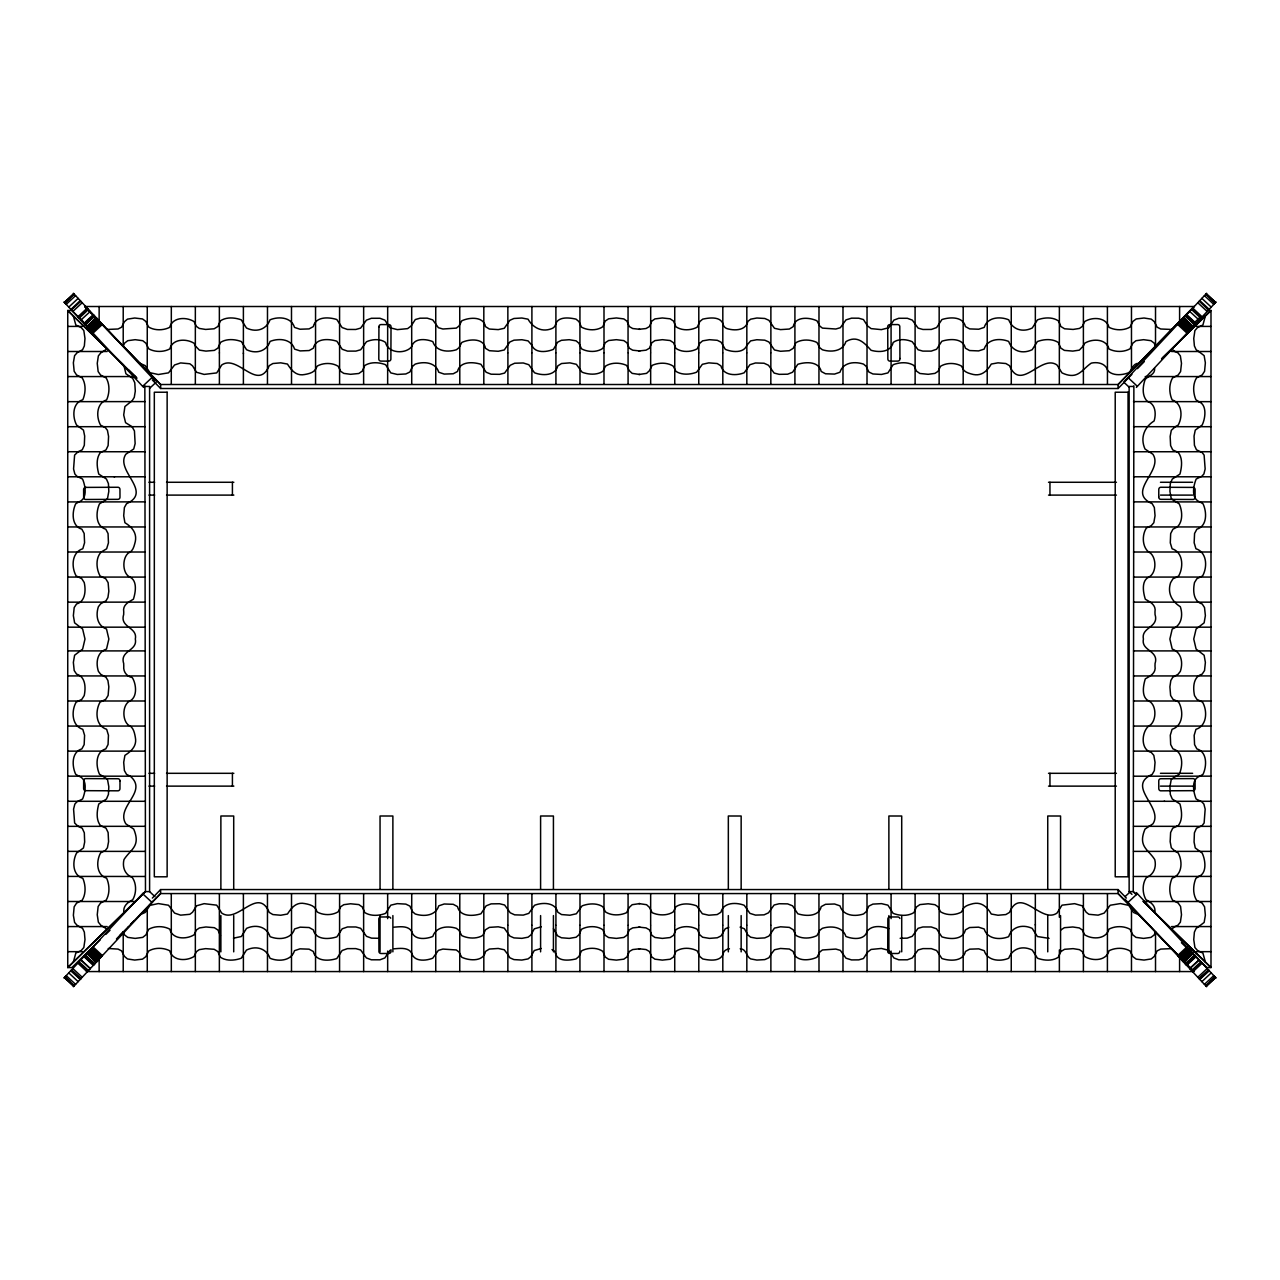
<?xml version="1.0" encoding="UTF-8"?>
<svg xmlns="http://www.w3.org/2000/svg" width="1280" height="1280" viewBox="0 0 1280 1280"><rect width="100%" height="100%" fill="white"/><g stroke="black" fill="none" stroke-linecap="round" stroke-linejoin="round"><path stroke-width="1.5" d="M899.808 951.104L899.792 951.664A2.176 2.064 0 0 1 897.568 953.504L889.776 953.472A2.176 2.064 0 0 1 887.712 951.376L887.856 919.008A2.176 2.064 0 0 1 889.984 916.944L897.76 916.976A2.176 2.064 0 0 1 899.872 918.496M243.392 353.568L243.392 306.512M243.392 893.84L243.392 971.568M1035.344 384.24L1035.344 306.512M1035.344 971.568L1035.344 924.512M219.392 893.84L219.36 971.568M1059.344 384.24L1059.376 306.512M83.168 321.552L71.856 310.496L67.744 310.496L67.744 967.568L123.92 912.688C122.752 906.032 127.728 902.352 132.72 899.728C136.528 893.312 136.688 883.552 132.208 877.408C124.96 874.64 122.096 867.12 123.984 859.6C130.576 849.2 141.04 846.576 133.728 829.104L125.856 823.856C115.28 806.816 148.624 791.824 130.304 776.24M73.36 962.096L75.808 953.104L81.184 950.528L83.824 947.536L84.992 939.616L84.352 932.16L82.592 928.368L77.184 925.392L74.592 922.432L73.376 915.28L74.16 906.816L76.528 903.168L82.192 900.208C86.128 893.856 85.696 885.072 82.848 878.352C72.288 875.072 72.24 861.328 76.592 853.024L83.472 847.952L84.672 842.016L84.32 832.816L82.256 828.272L78.112 826.352M1195.568 956.528L1206.88 967.568L1210.992 967.568L1210.992 310.496L1205.376 315.984L1202.928 324.976L1197.552 327.552L1194.912 330.544L1193.744 338.464L1194.384 345.92L1196.128 349.712L1198.704 351.504M1154.624 368.352C1155.184 374.8 1148.384 375.632 1145.2 379.424C1142.704 386.16 1141.712 395.936 1147.36 401.36C1155.632 403.856 1156.272 413.904 1154.096 420.976C1144.8 426.784 1139.824 437.408 1144.992 448.976L1149.04 451.744M746.816 345.392C743.84 353.36 731.872 352.24 725.296 349.344L721.104 342.208L717.296 340.304L709.488 339.696L702.608 340.848L699.792 343.28L697.216 348.816C690.928 352.224 681.904 352.528 675.92 348.384L673.504 342.736L670.144 340.528L662.368 339.68L654.928 340.608L651.792 342.832L649.36 348.272L646.016 350.192L638.848 350.976M639.888 329.328L632.704 328.528L629.376 326.608L626.944 321.152L623.824 318.912L616.4 317.968L608.608 318.816L605.248 321.04L602.8 326.736C596.816 330.88 587.776 330.576 581.488 327.152L578.912 321.568L576.032 319.152C569.328 317.616 557.44 316.08 555.392 325.04A6.16 5.856 0 0 1 552 328.512C541.92 332.704 532.832 327.616 528.032 319.168L521.84 318.016L513.936 318.48L509.84 320.304L504.272 328.304L498.224 329.616L489.376 329.04L485.504 326.624C483.568 316.064 469.12 317.296 461.76 320.832L458.912 326.112L456.304 328.112L442.912 329.008L438.4 327.712L432.752 319.888L427.2 318.16L420 318.208L415.296 319.552L411.136 325.968L407.632 328.624L397.376 329.632L389.968 327.744L384.832 320.112L379.952 318.272L371.36 318.288L366.4 320.144L360.624 328.112L355.792 329.472L347.392 329.44L342.128 327.568L336.8 319.536C328.832 316.976 315.712 316.272 313.312 326.592L309.056 328.912L299.984 329.232L294.496 327.392C291.408 317.088 278.576 316.24 270 319.824C266.512 329.456 256.352 332.88 246.464 328L241.248 319.84C234.736 317.488 226.32 316.784 220.4 320.88L217.872 326.512L214.16 328.784L205.632 329.44L199.248 328.432L196.4 326.384L194.016 321.552C186.272 316.72 172.576 317.024 169.696 327.344C163.376 330.528 154.816 330.704 148.656 327.056L145.808 321.408L142.528 318.944L134.704 318.016L127.472 319.136L124.464 321.664L121.584 327.2L118.032 328.992L107.008 329.472L84.688 306.512L1194.08 306.512L1118.096 384.512L160.624 384.512L107.04 329.472M411.664 346.672C405.712 354.24 388.096 353.68 385.552 342.448C380.08 338.48 372.368 339.152 366.48 341.744L360.672 349.76L355.904 351.104L347.536 351.12L342.176 349.264L336.88 341.232C328.944 338.688 315.728 337.872 313.344 348.192L309.168 350.544L300.144 350.912L294.576 349.12C291.44 338.832 278.736 337.904 270.08 341.424C266.64 351.168 256.432 354.384 246.56 349.712L241.344 341.552C234.832 339.12 226.464 338.512 220.464 342.464L217.952 348.064L214.368 350.384L205.952 351.104L199.424 350.144L195.392 345.968M1083.392 345.856L1084.64 343.296C1092.16 338.512 1106.288 338.448 1108.96 348.944C1115.232 352.24 1123.744 352.288 1129.968 348.832L1132.848 343.2L1135.984 340.704L1143.568 339.68L1150.976 340.688L1154.144 343.104L1155.472 346.16M78.048 451.76L74.608 455.104L73.568 468.976L74.832 473.952L76.88 476.256L82.56 479.056C85.248 485.488 87.872 498.144 79.44 501.696A9.488 8.992 90 0 0 78.832 501.888L75.68 503.824C71.856 511.952 71.36 526.112 81.856 529.184L84.16 533.456L84.576 542.736L82.8 548.736C71.632 552.256 71.184 567.184 76.144 575.904L81.824 578.736L84.224 582.528C85.968 590.336 85.472 601.536 76.576 603.952L74.192 607.552L73.36 615.648L74.608 622.848L82.64 629.024L84.992 639.04L82.64 649.056L74.608 655.232L73.36 662.432L74.192 670.528L76.576 674.128C85.648 676.64 85.872 687.792 84.224 695.552L81.84 699.344L76.144 702.176C71.184 710.896 71.632 725.808 82.8 729.344L84.592 735.344L84.16 744.624L81.856 748.896C71.36 751.984 71.856 766.112 75.68 774.256L78.768 776.144A9.488 8.992 -90 0 0 79.44 776.384C87.92 779.92 85.232 792.592 82.56 799.024L76.88 801.824L74.832 804.128L73.584 809.104L74.624 822.976L78.064 826.352M770.88 954.512L768.896 957.776L764.8 959.6L756.88 960.064L750.704 958.912C746.064 956.56 746.528 948.944 740.224 948.8M411.712 346.56C414.208 337.632 426.192 338.88 432.832 341.632C435.984 351.488 447.568 352.48 456.368 349.76L458.928 347.776L461.792 342.464C469.2 338.992 483.584 337.744 485.52 348.336L489.392 350.704L498.24 351.28L504.272 349.968L509.872 341.984L513.984 340.176L521.92 339.728L528.064 340.88L531.904 345.264M123.264 346.16L124.592 343.104L127.76 340.688L135.168 339.68L142.752 340.704L145.888 343.2L148.768 348.832C154.992 352.288 163.504 352.24 169.776 348.944C172.576 338.56 186.48 338.432 194.096 343.296L195.344 345.856M770.88 954.464L774.464 949.776L780.512 948.464L789.36 949.04L793.232 951.456C795.168 962.016 809.616 960.768 816.976 957.248L819.824 951.968L822.432 949.968L835.824 949.072L840.336 950.368L845.984 958.192L851.536 959.92L858.736 959.872L863.44 958.528L867.6 952.112L871.104 949.44L881.36 948.448L888.768 950.336L893.904 957.968L898.784 959.808L907.376 959.792L912.336 957.936L918.112 949.968L922.928 948.608L931.344 948.64L936.608 950.512L941.936 958.544C949.856 961.12 963.088 961.776 965.424 951.488L969.68 949.168L978.736 948.848L984.24 950.688C987.328 960.992 1000.144 961.84 1008.736 958.256C1012.224 948.624 1022.384 945.2 1032.272 950.08L1037.488 958.24C1044 960.592 1052.416 961.296 1058.336 957.2L1060.864 951.568L1064.576 949.296L1073.104 948.64L1079.488 949.648L1082.336 951.696L1084.72 956.528C1092.368 961.264 1106.304 961.184 1109.04 950.736C1115.36 947.552 1123.92 947.376 1130.064 951.024L1132.928 956.672L1136.208 959.136L1144.032 960.064L1151.264 958.944L1154.272 956.416L1157.152 950.88L1160.704 949.088L1171.712 948.608L1180.048 957.168M148.384 906.128L160.64 893.568L1118.096 893.568L1155.456 931.92L1154.144 934.976L1150.976 937.392L1143.568 938.4L1135.984 937.376L1132.848 934.88L1129.968 929.248C1123.744 925.792 1115.232 925.84 1108.96 929.136C1106.144 939.52 1092.256 939.648 1084.64 934.784L1082.256 929.936L1079.312 927.936L1072.784 926.976L1064.368 927.696L1060.784 930.016M1176.768 826.352L1178.336 825.52C1182.928 819.568 1181.792 810.848 1179.968 804L1172.272 799.008L1170.304 794.432L1169.92 786.72L1171.152 779.968A11.088 10.512 -90 0 1 1171.664 779.008L1179.264 774.176C1182.992 765.984 1183.456 751.856 1172.928 748.848L1170.672 744.512L1170.288 735.216L1172.096 729.296C1183.28 725.776 1183.648 710.8 1178.672 702.128L1176.912 701.024M746.832 345.264L750.656 340.88L756.816 339.728L764.752 340.176L768.864 341.984L774.464 349.968L780.496 351.28L789.344 350.704L793.216 348.336L795.936 342.672C802.096 338.976 810.576 339.44 816.944 342.464L819.808 347.776L822.368 349.76C831.168 352.48 842.752 351.488 845.904 341.632C857.376 334.8 864.592 343.12 871.088 350.288C879.104 352.592 890.896 352.32 893.184 342.448C898.656 338.48 906.368 339.152 912.256 341.744L918.064 349.76L922.832 351.104L931.2 351.12L936.56 349.264L941.856 341.232C949.792 338.688 963.008 337.872 965.392 348.192L969.568 350.544L978.592 350.912L984.16 349.12C987.296 338.832 1000 337.904 1008.656 341.424C1012.096 351.168 1022.304 354.384 1032.176 349.712L1037.392 341.552C1043.904 339.12 1052.272 338.512 1058.272 342.464L1060.784 348.064L1064.368 350.384L1072.784 351.104L1079.312 350.144L1083.392 345.92M219.392 353.008L219.36 306.512M315.984 368.688C313.904 372.64 308.848 373.76 304.8 374.496C296.128 376.352 291.344 370.16 287.456 364.048L280.736 362.832L272.88 363.52L269.248 365.664C257.728 392.48 237.744 353.936 221.744 364.992L216.72 372.912L204.128 374.416L196.496 372.256L192.576 365.872L189.856 363.776L180.624 362.928L174.576 364.976L168.512 372.848L158.288 374.512L150 372.704L145.168 365.6L139.968 363.312M962.752 909.392C964.64 905.584 969.424 904.64 973.184 903.616C981.952 901.776 987.408 907.44 991.28 914.032L998 915.248L1005.856 914.56L1009.488 912.416C1020.864 885.664 1041.088 924.112 1056.992 913.088L1062.016 905.168L1074.608 903.664L1082.24 905.824L1086.16 912.208L1088.88 914.304L1098.112 915.152L1104.16 913.104L1110.224 905.232L1120.448 903.568L1128.736 905.376L1133.568 912.48L1138.768 914.768M315.984 368.304L317.36 366C323.504 362.64 332.192 362.56 338.176 366.272L340.752 371.376L343.808 373.392L350.528 374.304L358.848 373.488L362.288 371.072L364.784 365.504C370.832 361.696 379.152 362.208 385.632 364.736L390.8 372.912L397.264 374.448L405.824 373.968L409.872 372L412.56 366.384L415.168 364.128C423.952 361.232 435.68 362.208 438.752 372.24L444.192 374.08L453.216 373.776L457.52 371.472C459.824 361.168 472.976 361.744 480.944 364.304L486.144 372.24L491.088 374.208L499.568 374.336L504.608 373.072L510.256 365.264L514.672 363.232L523.264 362.976L528.8 364.704L534.496 372.752C542.416 375.904 555.344 375.92 557.792 365.888L561.536 363.52L569.92 362.864L576.368 364.304L582.096 372.208C588.544 374.64 596.864 375.248 602.816 371.344L605.504 366.144C611.536 362.224 620.128 362.48 626.56 365.376L629.312 370.688L632.176 373.376L639.888 374.512M962.752 909.776L961.376 912.08C955.232 915.44 946.544 915.52 940.56 911.792L937.984 906.704L934.928 904.688L928.208 903.776L919.888 904.592L916.448 907.008L913.952 912.576C907.904 916.384 899.584 915.872 893.104 913.344L887.936 905.168L881.472 903.632L872.912 904.112L868.864 906.08L866.176 911.696L863.568 913.952C854.784 916.848 843.04 915.872 839.968 905.84L834.544 904L825.52 904.304L821.216 906.608C818.912 916.912 805.76 916.336 797.792 913.776L792.592 905.84L787.648 903.872L779.168 903.744L774.128 905.008L768.48 912.816L764.064 914.848L755.472 915.104L749.936 913.376L744.24 905.312C736.32 902.176 723.392 902.16 720.944 912.192L717.2 914.56L708.816 915.216L702.368 913.776L696.64 905.872C690.192 903.44 681.872 902.832 675.92 906.736L673.232 911.936C667.2 915.856 658.608 915.6 652.176 912.688L649.424 907.392L646.56 904.704L638.848 903.568M122.864 364.368L67.744 310.496L107.056 348.928L100.896 352.784L98.368 355.888L97.248 363.344L98.144 371.552L100.56 375.024L106.192 377.968C109.92 384.416 109.632 393.168 106.64 399.856C96.448 403.296 95.904 416.736 100.576 425.152L105.312 427.616L107.424 430.304L108.576 436.416L108.128 445.536L106.016 449.904L100.4 452.56C95.808 458.512 96.944 467.232 98.768 474.08L106.464 479.072L108.432 483.648L108.816 491.36L107.584 498.112A11.088 10.512 90 0 1 107.072 499.072L102.704 501.888M1143.152 901.28L1210.992 967.568L1171.68 929.152L1174.832 926.608M1175.264 426.736L1171.312 430.304L1170.16 436.416L1170.608 445.536L1172.72 449.904L1176.688 451.712M64 978L143.632 892.592M73.376 986.736L153.024 901.344M1206.624 293.264L1123.744 382.128L1129.104 387.136M1136.368 387.408L1216 302M1136.32 894.656L1133.264 891.616L1133.872 385.808M1162.4 358L1205.376 315.984M128.24 926.848L129.2 925.84M134.048 920.864L130.192 924.832L160.624 893.568L160.624 889.568L1118.096 889.568L1126.384 898.08M152.352 898.08L160.624 889.568M116.448 938.944L123.344 931.856M1194.048 306.512L1118.096 384.512L1118.096 388.512L160.64 388.512L152.352 380M1118.096 388.512L1131.92 374.32M1137.44 368.656L1144.336 361.552M119.632 935.68L127.968 927.12M123.92 912.688L145.472 891.616L144.848 385.808M100.128 939.952L71.856 967.568L67.744 967.568L145.472 891.616L149.6 891.616L154.928 896.608M105.776 934.432L110.016 930.288M1195.568 321.552L1199.808 317.408M1161.52 358.832L1210.992 310.496L1206.88 310.496M1198.752 876.464C1207.344 873.2 1205.376 859.68 1202.144 853.024L1195.264 847.952L1194.064 842.016L1194.416 832.816L1196.48 828.272L1202.128 825.568L1204.128 822.976L1205.168 809.104L1203.904 804.128L1201.856 801.824L1196.176 799.024C1193.52 792.592 1190.832 779.92 1199.296 776.384A9.488 8.992 90 0 0 1199.904 776.192L1203.056 774.256C1206.88 766.128 1207.376 751.968 1196.88 748.896L1194.576 744.624L1194.16 735.344L1195.936 729.344C1207.104 725.824 1207.552 710.896 1202.592 702.176L1196.912 699.344L1194.512 695.552C1192.864 687.792 1193.088 676.624 1202.16 674.128L1204.544 670.528L1205.376 662.432L1204.128 655.232L1196.096 649.056L1193.744 639.04L1196.096 629.024L1204.128 622.848L1205.376 615.648L1204.528 607.552L1202.16 603.952C1193.184 601.472 1192.816 590.4 1194.512 582.528L1196.896 578.736L1202.592 575.904C1207.552 567.152 1207.104 552.32 1195.936 548.736L1194.144 542.736L1194.576 533.456L1196.88 529.184C1207.376 526.096 1206.88 511.968 1203.056 503.824L1199.904 501.888A9.488 8.992 -90 0 0 1199.296 501.696C1190.864 498.144 1193.488 485.488 1196.176 479.056L1201.856 476.256L1203.904 473.952L1205.152 468.976L1204.112 455.104L1202.112 452.512L1196.48 449.808L1194.416 445.264L1194.048 436.064L1195.264 430.128L1202.144 425.056C1205.408 418.448 1207.296 404.848 1198.8 401.664M64.336 302.368L73.712 293.616M64.496 302.544L73.92 293.824M64.88 302.944L74.256 294.192M65.072 303.152L70.432 298.144M66.208 304.368L75.584 295.632M68.768 307.12L78.144 298.368M70.944 309.456L80.208 300.576M71.376 309.92L80.864 301.28M72.832 311.472L82.208 302.72M77.84 316.848L87.216 308.096M78.432 317.488L87.808 308.736M79.12 318.208L88.496 309.472M80.848 320.08L90.32 311.424M83.92 323.376L93.312 314.624M84.352 323.84L93.744 315.088M84.752 324.256L94.064 315.44M84.944 324.48L94.336 315.728L85.168 324.704M85.312 324.848L94.56 315.968M93.296 320L95.984 317.504M86.816 326.464L96.192 317.728L86.96 326.624M87.072 326.752L96.448 318M87.216 326.912L96.608 318.16M87.472 327.184L96.752 318.32M87.568 327.28L97.056 318.64M87.776 327.504L97.136 318.736M87.984 327.728L97.424 319.04M88.32 328.08L97.712 319.344M88.672 328.464L98.064 319.712M89.152 328.976L98.544 320.24M89.28 329.104L98.688 320.384M89.552 329.392L99.024 320.752M89.792 329.664L99.152 320.896M90.384 330.288L99.76 321.552M90.512 330.432L99.952 321.744M90.832 330.784L100.208 322.032M91.072 331.024L100.448 322.288M91.36 331.344L100.656 322.496M92.288 332.352L101.664 323.6M93.024 333.136L102.4 324.384M142.624 386.32L152 377.568M149.552 388.384L156.256 382.128M1125.072 896.608L1130.448 891.616M1128 902.432L1137.376 893.68M1177.6 955.616L1186.976 946.864M1178.336 956.4L1187.712 947.648M1179.344 957.504L1188.64 948.656M1179.552 957.712L1188.928 948.976M1179.792 957.968L1189.168 949.216M1180.048 958.256L1189.488 949.568M1180.24 958.448L1189.616 949.712M1180.832 959.088L1190.208 950.336L1180.976 959.248M1181.072 959.344L1190.448 950.608M1190.704 950.864L1181.344 959.648L1190.848 951.024M1181.936 960.288L1191.328 951.536M1182.288 960.656L1191.664 951.904L1182.304 960.672M1182.64 961.024L1191.968 952.224M1182.864 961.264L1192.32 952.608M1183.072 961.488L1192.528 952.816M1183.248 961.68L1192.624 952.928M1183.552 962L1192.784 953.088M1183.664 962.128L1193.04 953.376M1183.808 962.272L1193.152 953.488M1184.016 962.496L1186.704 960M1185.312 963.888L1194.688 955.152M1185.456 964.048L1194.816 955.28M1185.6 964.192L1194.976 955.456M1185.872 964.496L1195.248 955.744M1185.936 964.56L1195.328 955.824M1186.256 964.912L1195.648 956.16M1186.688 965.376L1196.08 956.624M1189.68 968.576L1199.056 959.824M1189.76 968.672L1199.152 959.92M1191.504 970.528L1200.88 961.792M1192.192 971.264L1201.568 962.512M1192.784 971.904L1202.16 963.152M1197.792 977.28L1207.168 968.528M1199.68 979.296L1209.056 970.544M1199.776 979.392L1209.184 970.688M1201.856 981.632L1211.232 972.88M1204.416 984.368L1213.792 975.632M1209.568 981.856L1214.928 976.848M1205.744 985.808L1215.12 977.056M1206.112 986.208L1215.472 977.424M1206.288 986.384L1215.664 977.632M389.968 950.336L384.832 957.968L379.952 959.808L371.36 959.792L366.4 957.936L360.624 949.968L355.792 948.608L347.392 948.64L342.128 950.512L336.8 958.544C328.88 961.12 315.648 961.776 313.312 951.488L309.056 949.168L299.984 948.848L294.496 950.688C291.408 960.992 278.576 961.84 270 958.256C266.512 948.624 256.352 945.2 246.464 950.08L241.248 958.24C234.736 960.592 226.32 961.296 220.4 957.2L217.872 951.568L214.16 949.296L205.632 948.64L199.248 949.648L196.4 951.696L194.016 956.528C186.272 961.36 172.576 961.056 169.696 950.736C163.376 947.552 154.816 947.376 148.656 951.024L145.808 956.672L142.528 959.136L134.704 960.064L127.472 958.944L124.464 956.416L121.584 950.88L118.032 949.088L108.256 948.496M1198.704 926.576L1196.144 928.368L1194.384 932.16L1193.744 939.616L1194.912 947.536L1197.568 950.528L1202.928 953.104L1205.376 962.096M1174.8 351.504L1171.68 348.928M1176.896 577.056L1178.672 575.952C1183.632 567.28 1183.296 552.288 1172.096 548.784L1170.288 542.864L1170.672 533.568L1172.928 529.232L1177.312 526.944L1210.992 526.944M129.536 552.464C133.408 550.432 134.24 545.44 135.296 541.584C137.136 532.688 131.6 526.768 124.912 522.72L123.696 515.728L124.384 507.536L126.512 503.744C153.296 491.568 114.72 470.832 125.84 454.224L133.728 448.976L135.136 443.632L134.448 430.928L132 426.672L125.568 422.672L123.696 414.992L124.912 406.528L132.208 400.672L134.272 397.36L135.296 391.104L134.768 382.72L132.704 378.352L125.904 373.744L123.92 365.392L107.056 348.928M1149.2 725.616C1141.504 731.312 1140.144 749.552 1151.296 752.448L1153.824 755.36L1155.04 762.352L1154.352 770.544L1152.224 774.336C1125.488 786.352 1163.984 807.36 1152.88 823.856L1149.136 826.304M1210.992 701.008L1176.816 701.008L1172.976 699.312L1170.608 695.424L1169.904 686.8L1170.816 680.544L1172.736 677.28L1178.048 674.288L1180.336 671.376C1183.216 662.768 1181.552 652.288 1172.224 649.072L1169.872 639.04L1172.224 629.008C1181.536 625.776 1183.232 615.312 1180.32 606.704C1172.128 601.584 1167.152 593.136 1170.608 582.656L1172.976 578.768L1176.864 577.056L1210.992 577.072M129.808 701.04C122.176 704.656 121.888 720.992 129.152 725.616M1148.896 577.056C1156.816 573.088 1156.688 557.136 1149.584 552.464M102.672 501.888L99.472 503.904C95.744 512.112 95.264 526.176 105.808 529.232L108.064 533.568L108.448 542.864L106.64 548.784L101.184 552.032L145.2 552.016M129.152 552.464C121.936 557.104 122.08 573.344 129.824 577.056M1149.584 725.616C1156.688 720.944 1156.816 705.04 1148.944 701.04M1174.912 926.576L1177.84 925.296L1180.368 922.192L1181.488 914.736L1180.592 906.512L1178.176 903.056L1172.528 900.112C1168.816 893.664 1169.104 884.912 1172.096 878.224C1182.448 874.8 1182.736 861.248 1178.16 852.928L1175.328 851.376M1198.736 926.576L1204.144 922.432L1205.36 915.28L1204.576 906.816L1202.208 903.168L1196.544 900.208C1192.608 893.856 1193.04 885.072 1195.904 878.352L1198.688 876.48M728.8 927.264L725.296 928.736L721.104 935.872L717.296 937.776L709.488 938.384L702.608 937.232L699.792 934.8L697.216 929.264C690.928 925.856 681.904 925.552 675.92 929.696L673.504 935.344L670.144 937.552L662.368 938.4L654.928 937.456L651.792 935.248L650.704 932.496M129.92 700.992C137.696 697.008 136.272 683.872 132.304 677.616C126.736 676.432 123.072 671.84 123.76 665.936A37.952 35.952 90 0 1 123.696 663.568C119.472 650.384 137.808 651.104 135.328 639.04C137.808 626.976 119.472 627.696 123.68 614.496A37.952 35.952 -90 0 1 123.744 612.144C122.448 604.832 128.496 602.08 133.392 599.216C135.536 592.608 137.632 580.8 129.92 577.088M1148.88 577.072C1141.072 580.704 1143.2 592.608 1145.328 599.216C1150.224 602.08 1156.304 604.832 1154.976 612.144A37.952 35.952 -90 0 1 1155.04 614.496C1159.264 627.696 1140.928 626.976 1143.408 639.04C1140.928 651.104 1159.264 650.384 1155.056 663.568A37.952 35.952 -90 0 1 1154.992 665.936C1156.288 673.248 1150.24 676 1145.328 678.848C1143.2 685.472 1141.072 697.376 1148.88 701.008M1175.312 426.704L1178.16 425.152C1182.864 416.752 1182.24 403.28 1172.096 399.856C1169.104 393.168 1168.816 384.416 1172.528 377.968L1178.176 375.024L1180.592 371.552L1181.488 363.344L1180.368 355.888L1177.84 352.784L1174.912 351.504M1149.04 826.336L1145.008 829.104C1137.696 846.592 1148.16 849.184 1154.752 859.6C1156.64 867.104 1153.776 874.64 1146.528 877.408C1142.048 883.552 1142.208 893.312 1146.032 899.728C1151.024 902.352 1156 906.032 1154.816 912.688M78.112 451.728L82.256 449.808L84.32 445.264L84.672 436.064L83.472 430.128L76.592 425.056C72.24 416.752 72.288 403.008 82.832 399.728C85.696 393.008 86.128 384.224 82.192 377.872L76.528 374.912L74.16 371.264L73.36 362.8L74.592 355.632L77.184 352.688L82.592 349.712L84.352 345.92L84.976 338.464L83.824 330.544L81.168 327.552L75.808 324.976L73.344 315.984M1176.704 826.368L1172.72 828.176L1170.608 832.544L1170.16 841.664L1171.312 847.776L1175.28 851.376M638.848 329.328L646.032 328.528L649.36 326.608L651.792 321.152L654.912 318.912L662.336 317.968L670.128 318.816L673.488 321.04L675.92 326.736C681.92 330.88 690.96 330.576 697.248 327.152L699.824 321.568L702.688 319.152C709.392 317.664 721.312 316.016 723.344 325.04A6.16 5.856 0 0 0 726.736 328.512C734.288 330.944 745.776 330.8 747.872 321.424L750.704 319.168L756.88 318.016L764.8 318.48L768.896 320.304L774.464 328.304L780.512 329.616L789.36 329.04L793.232 326.624C795.168 316.064 809.616 317.296 816.976 320.832L819.824 326.112L822.432 328.112L835.824 329.008L840.336 327.712L845.984 319.888L851.536 318.16L858.736 318.208L863.44 319.552L867.6 325.968L871.104 328.624L881.36 329.632L888.768 327.744L893.904 320.112L898.784 318.272L907.376 318.288L912.336 320.144L918.112 328.112L922.928 329.472L931.344 329.44L936.608 327.568L941.936 319.536C949.904 316.976 963.024 316.272 965.424 326.592L969.68 328.912L978.736 329.232L984.24 327.392C987.36 317.056 1000.144 316.24 1008.736 319.824C1012.256 329.392 1022.432 332.816 1032.272 328L1037.488 319.84C1044 317.488 1052.416 316.784 1058.336 320.88L1059.376 322.704M729.44 948.784L726.736 949.568A6.16 5.856 0 0 0 723.344 953.04C721.312 962.064 709.392 960.4 702.688 958.928L699.824 956.512L697.248 950.928C690.96 947.504 681.92 947.2 675.92 951.344L673.488 957.04L670.128 959.264L662.336 960.112L654.912 959.168L651.792 956.928L649.36 951.472L646.032 949.552L638.848 948.752M1138.768 363.312C1132.768 363.136 1132.336 369.728 1128.736 372.704C1122.32 375.232 1112.768 376.144 1107.712 370.544C1105.712 363.424 1097.808 361.696 1091.28 363.12C1081.728 369.504 1078.144 380.4 1062.016 372.912L1056.992 364.992C1041.088 353.968 1020.848 392.416 1009.488 365.664L1005.856 363.52L998 362.832L991.28 364.048C987.456 370.608 981.936 376.32 973.184 374.464C969.44 373.504 964.48 372.336 962.752 368.688M638.848 374.512L646.56 373.376L649.424 370.688L652.176 365.376C658.608 362.48 667.2 362.224 673.232 366.144L675.92 371.344C681.872 375.248 690.192 374.64 696.64 372.208L702.368 364.304L708.816 362.864L717.2 363.52L720.944 365.888C723.408 375.856 736.304 375.936 744.24 372.752L749.936 364.704L755.472 362.976L764.064 363.232L768.48 365.264L774.128 373.072L779.168 374.336L787.648 374.208L792.592 372.24L797.792 364.304C805.808 361.776 818.864 361.136 821.216 371.472L825.52 373.776L834.544 374.08L839.968 372.24C843.072 362.208 854.768 361.216 863.568 364.128L866.176 366.384L868.864 372L872.912 373.968L881.472 374.448L887.936 372.912L893.104 364.736C899.584 362.208 907.904 361.696 913.952 365.504L916.448 371.072L919.888 373.488L928.208 374.304L934.928 373.392L937.984 371.376L940.56 366.272C946.544 362.56 955.232 362.64 961.376 366L962.752 368.304M639.888 903.568L632.176 904.704L629.312 907.392L626.56 912.688C620.128 915.6 611.536 915.856 605.504 911.936L602.816 906.736C596.864 902.832 588.544 903.44 582.096 905.872L576.368 913.776L569.92 915.216L561.536 914.56L557.792 912.192C555.328 902.16 542.416 902.176 534.496 905.312L528.8 913.376L523.264 915.104L514.672 914.848L510.256 912.816L504.608 905.008L499.568 903.744L491.088 903.872L486.144 905.84L480.944 913.776C472.976 916.336 459.824 916.912 457.52 906.608L453.216 904.304L444.192 904L438.752 905.84C435.664 915.856 423.968 916.864 415.168 913.952L412.56 911.696L409.872 906.08L405.824 904.112L397.264 903.632L390.8 905.168L385.632 913.344C379.152 915.872 370.832 916.384 364.784 912.576L362.288 907.008L358.848 904.592L350.528 903.776L343.808 904.688L340.752 906.704L338.176 911.792C332.192 915.52 323.504 915.44 317.36 912.08L315.984 909.776M541.184 948.48L534.256 950.544L530.864 956.656L528.032 958.912L521.84 960.064L513.936 959.6L509.84 957.776L507.856 954.512M541.248 926.832L534.304 928.832L530.88 934.944L528.064 937.2L521.92 938.352L513.984 937.904L509.872 936.096L504.272 928.112L498.24 926.8L489.392 927.376L485.52 929.744L482.8 935.408C476.64 939.104 468.16 938.64 461.792 935.616L458.928 930.304L456.368 928.32C447.568 925.6 435.984 926.592 432.832 936.448C426.176 939.216 414.16 940.432 411.68 931.472C408.288 925.44 399.888 926.736 394.08 927.168M394.096 948.816C399.92 948.368 408.288 947.104 411.712 953.136C414.128 962.096 426.096 960.848 432.752 958.192L438.4 950.368L442.912 949.072L456.304 949.968L458.912 951.968L461.76 957.248C469.12 960.768 483.568 962.016 485.504 951.456L489.376 949.04L498.224 948.464L504.272 949.776L507.856 954.464M639.888 948.752L632.704 949.552L629.376 951.472L626.944 956.928L623.824 959.168L616.4 960.112L608.608 959.264L605.248 957.04L602.8 951.344C596.816 947.2 587.776 947.504 581.488 950.928L578.912 956.512L576.032 958.928C569.328 960.464 557.44 962 555.392 953.04A6.16 5.856 0 0 0 552 949.568M639.888 927.104L632.72 927.888L629.376 929.808L626.944 935.248L623.808 937.456L616.368 938.4L608.592 937.552L605.232 935.344L602.816 929.696C596.832 925.552 587.808 925.856 581.52 929.264L578.944 934.8L576.128 937.232L569.248 938.384L561.44 937.776L557.632 935.872L553.44 928.736M1171.712 329.472L1160.704 328.992L1157.152 327.2L1154.272 321.664L1151.264 319.136L1144.032 318.016L1136.208 318.944L1132.928 321.408L1130.064 327.056C1123.92 330.704 1115.36 330.528 1109.04 327.344C1106.16 317.024 1092.464 316.72 1084.72 321.552L1082.336 326.384L1079.488 328.432L1073.104 329.44L1064.576 328.784L1060.864 326.512L1059.376 322.752M378.576 938.288L371.536 938.144L366.48 936.32L360.672 928.32L355.904 926.976L347.536 926.96L342.176 928.816L336.88 936.848C328.944 939.392 315.728 940.208 313.344 929.888L309.168 927.536L300.144 927.168L294.576 928.96C291.44 939.248 278.736 940.176 270.08 936.656C266.784 926.768 256.192 923.968 246.56 928.368L241.344 936.528L233.472 938.176M67.744 476.784L114.624 476.784M1164.096 801.296L1210.992 801.296M1133.536 476.784L1210.992 476.784M145.2 801.296L67.744 801.296M1176.816 577.072L1133.536 577.088M67.744 326.416L82.592 326.416M1196.144 326.416L1210.992 326.416M67.744 351.504L107.184 351.504M1171.552 351.504L1210.992 351.504M67.744 376.576L135.392 376.56M1145.216 376.56L1210.992 376.576M145.472 386.464L149.6 386.464L149.6 891.616M1133.264 386.464L1129.136 386.464L1129.136 891.616L1131.968 894.384M67.744 401.664L145.2 401.6M1133.536 401.6L1210.992 401.664M67.744 426.704L145.2 426.688M1133.536 426.688L1210.992 426.704M67.744 451.728L145.2 451.76M1133.536 451.76L1210.992 451.728M114.096 476.8L145.2 476.784M148.96 482.272L154.624 482.272M166.544 482.272L233.84 482.272M1048.512 482.272L1116.432 482.272M1160.464 482.272L1192.608 482.272M148.96 495.104L154.624 495.104M166.544 495.104L233.84 495.104M1048.512 495.104L1116.432 495.104M1160.464 495.104L1192.608 495.104M67.744 501.92L145.2 501.872M1133.536 501.872L1210.992 501.92M67.744 526.944L145.2 526.96M1133.536 526.96L1177.312 526.944C1183.184 521.376 1182.384 510.88 1179.264 503.904L1171.664 499.072A11.088 10.512 -90 0 1 1171.152 498.112L1169.92 491.36L1170.304 483.648L1172.272 479.072L1179.952 474.08C1181.792 467.232 1182.928 458.512 1178.32 452.56L1176.832 451.792M67.744 552L101.248 552C95.344 557.888 96.256 569.12 100.064 575.952L105.76 578.768L108.128 582.656L108.832 591.28L107.92 597.536L106 600.8L100.688 603.792L98.4 606.704C95.52 615.296 97.168 625.792 106.512 629.008L108.864 639.04L106.512 649.072C96.944 652.064 95.664 662.928 98.416 671.376L100.688 674.288L106 677.28L107.92 680.544L108.832 686.8L108.128 695.424L105.76 699.312L100.064 702.128C95.104 710.8 95.44 725.792 106.64 729.296L108.448 735.216L108.064 744.512L105.808 748.848C95.296 751.92 95.744 765.968 99.472 774.176L102.624 776.16M1133.536 552.016L1210.992 552M67.744 577.072L145.2 577.088M67.744 602.16L145.2 602.128M1133.536 602.128L1210.992 602.16M67.744 627.184L145.2 627.168M1133.536 627.168L1210.992 627.184M67.744 650.896L145.2 650.912M1133.536 650.912L1210.992 650.896M67.744 675.92L145.2 675.952M1133.536 675.952L1210.992 675.92M67.744 701.008L145.2 700.992M1133.536 700.992L1176.816 701.008M67.744 726.08L145.2 726.064M1133.536 726.064L1210.992 726.08M67.744 751.136L145.2 751.12M1133.536 751.12L1210.992 751.136M148.96 773.312L154.624 773.312M166.544 773.312L233.84 773.312M1048.512 773.312L1116.432 773.312M1160.464 773.312L1192.608 773.312M67.744 776.16L145.2 776.208M1133.536 776.208L1210.992 776.16M148.96 786.128L154.624 786.128M166.544 786.128L233.84 786.128M1048.512 786.128L1116.432 786.128M1160.464 786.128L1192.608 786.128M1133.536 801.296L1164.64 801.28M67.744 826.352L145.2 826.32M1133.536 826.32L1210.992 826.352M67.744 851.376L145.2 851.392M1133.536 851.392L1210.992 851.376M67.744 876.416L145.2 876.48M1133.536 876.48L1210.992 876.416M1129.136 891.616L1133.264 891.616L1136.08 894.384M67.744 901.504L135.392 901.52M1210.992 901.504L1143.344 901.52L1171.68 929.152M67.744 926.576L107.184 926.576M1171.552 926.576L1210.992 926.576M67.744 951.664L82.592 951.664M1196.144 951.664L1210.992 951.664M86.464 971.568L1194.08 971.568L1182.816 960M1049.04 938.368L1037.392 936.528L1032.176 928.368C1022.544 923.952 1011.872 926.672 1008.656 936.656C999.984 940.16 987.312 939.28 984.16 928.96L978.592 927.168L969.568 927.536L965.392 929.888C962.992 940.208 949.792 939.408 941.856 936.848L936.56 928.816L931.2 926.96L922.832 926.976L918.064 928.32L912.256 936.32L907.2 938.144L900.16 938.288M130.224 776.24L126.512 774.336L124.384 770.544L123.696 762.352L124.912 755.36C131.152 751.328 137.184 746.08 135.328 737.264C134.576 733.12 133.568 727.84 129.536 725.616M639.888 350.976L632.72 350.192L629.376 348.272L626.944 342.832L623.808 340.608L616.368 339.68L608.592 340.528L605.232 342.736L602.816 348.384C596.832 352.528 587.808 352.224 581.52 348.816L578.944 343.28L576.128 340.848L569.248 339.696L561.44 340.304L557.632 342.208L553.44 349.344C546.848 352.144 535.088 353.536 531.92 345.392M638.848 927.104L646.016 927.888L649.36 929.808L650.704 932.432M740.128 927.136L744.432 928.832L747.856 934.944L750.656 937.2L756.816 938.352L764.752 937.904L768.864 936.096L774.464 928.112L780.496 926.8L789.344 927.376L793.216 929.744L795.936 935.408C802.096 939.104 810.576 938.64 816.944 935.616L819.808 930.304L822.368 928.32C831.168 925.6 842.752 926.592 845.904 936.448C852.576 939.232 864.64 940.416 867.072 931.408C871.664 924.8 882.224 926.048 888.8 928.704M1149.12 451.776L1152.88 454.224C1163.984 470.72 1125.488 491.744 1152.224 503.744L1154.352 507.536L1155.04 515.728L1153.824 522.72L1151.296 525.632L1146.416 528C1141.808 534.912 1142.032 547.184 1149.2 552.464M102.704 776.192L107.072 779.008A11.088 10.512 90 0 1 107.584 779.968L108.816 786.72L108.432 794.432L106.464 799.008L98.768 804C96.944 810.848 95.808 819.568 100.416 825.52L106.016 828.176L108.128 832.544L108.576 841.664L107.424 847.776L105.312 850.464L100.576 852.928C96 861.232 96.288 874.816 106.64 878.224C109.632 884.912 109.92 893.664 106.208 900.112L100.56 903.056L98.144 906.512L97.248 914.736L98.368 922.192L100.896 925.296L107.056 929.152M1198.688 401.6L1195.888 399.728C1193.024 393.008 1192.608 384.224 1196.544 377.872L1202.208 374.912L1204.576 371.264L1205.36 362.8L1204.144 355.632L1198.736 351.504M1206.288 293.616L1215.664 302.368M1206.08 293.824L1215.504 302.544M1205.744 294.192L1215.12 302.944M1209.568 298.144L1214.928 303.152M1204.416 295.632L1213.792 304.368M1201.856 298.368L1211.232 307.12M1199.776 300.608L1209.184 309.312M1199.248 301.168L1208.512 310.032M1197.792 302.72L1207.168 311.472M1192.784 308.096L1202.16 316.848M1192.192 308.736L1201.568 317.488M1191.504 309.472L1200.88 318.208M1189.68 311.424L1199.152 320.08M1186.688 314.624L1196.08 323.376M1186.256 315.088L1195.648 323.84M1185.872 315.504L1195.328 324.176M1195.056 324.48L1185.664 315.728L1194.832 324.704M1185.392 316.016L1194.816 324.72M1184.016 317.504L1186.704 320M1193.184 326.464L1183.808 317.728L1193.04 326.624M1183.552 318L1192.928 326.752M1183.392 318.16L1192.784 326.912M1183.248 318.32L1192.528 327.184M1182.944 318.64L1192.432 327.28M1182.848 318.752L1192.256 327.472M1182.64 318.976L1192.016 327.728M1182.304 319.328L1191.664 328.096M1181.936 319.712L1191.328 328.464M1181.456 320.24L1190.848 328.976M1181.312 320.384L1190.72 329.104M1180.976 320.752L1190.448 329.392M1180.848 320.896L1190.208 329.664M1180.24 321.552L1189.616 330.288M1180.048 321.744L1189.488 330.432M1179.792 322.032L1189.168 330.784M1179.552 322.288L1188.928 331.024M1179.344 322.496L1188.64 331.344M1178.336 323.6L1187.712 332.352M1177.6 324.384L1186.976 333.136M1128 377.568L1137.376 386.32M142.624 893.68L152 902.432M93.024 946.864L102.4 955.616M92.288 947.648L101.664 956.4M91.264 948.752L100.736 957.392M91.072 948.976L100.448 957.712M90.832 949.216L100.208 957.968M90.512 949.568L99.952 958.256M90.384 949.712L99.76 958.448M89.792 950.336L99.168 959.088M89.648 950.496L99.088 959.168M89.552 950.608L98.928 959.344M89.28 950.896L98.688 959.616M89.216 950.944L98.544 959.76M88.672 951.536L98.064 960.288M97.712 960.656L88.336 951.904L97.696 960.672M87.984 952.288L97.424 960.96M87.744 952.528L97.152 961.248M87.568 952.72L96.944 961.472M87.376 952.928L96.752 961.68M87.072 953.248L96.608 961.84M86.96 953.376L96.336 962.128M86.816 953.536L96.224 962.24M93.296 960L95.984 962.496M85.312 955.152L94.688 963.888M85.168 955.296L94.608 963.984M85.024 955.456L94.336 964.272M84.752 955.744L94.128 964.496M84.672 955.824L94.064 964.56M84.352 956.16L93.744 964.912M83.92 956.624L93.312 965.376M80.944 959.824L90.32 968.576M80.848 959.92L90.24 968.672M79.12 961.792L88.496 970.528M78.432 962.512L87.808 971.264M77.84 963.152L87.216 971.904M72.832 968.528L82.208 977.28M70.944 970.544L80.32 979.296M70.816 970.688L80.224 979.392M68.768 972.88L78.144 981.632M66.208 975.632L75.584 984.368M65.072 976.848L70.432 981.856M64.88 977.056L74.256 985.808M64.528 977.424L73.888 986.208M64.336 977.632L73.712 986.384M136.4 377.552L123.92 365.392M1181.44 942.72L1189.92 951.008M128.512 369.888L136.992 378.176M1171.696 948.608L1155.456 931.92M1185.776 963.056L1118.096 893.568L1118.096 889.568M84.688 306.512L91.584 313.6M94.352 316.432L160.64 384.512L160.64 388.512M1136.368 892.592L1216 978M1124.944 899.152L1206.624 986.736M73.376 293.264L155.056 380.848M64 302L143.632 387.408M315.984 909.392C313.904 905.44 308.848 904.32 304.8 903.584C296.096 901.728 291.408 907.904 287.456 914.032L280.736 915.248L272.88 914.56L269.248 912.416C257.872 885.664 237.648 924.112 221.744 913.088L216.72 905.168L204.128 903.664L196.496 905.824L192.576 912.208L189.856 914.304L180.624 915.152L174.576 913.104L168.512 905.232L158.288 903.568L150 905.376L145.168 912.48L139.968 914.768L147.264 907.28L147.264 971.568M220.464 935.616L217.952 930.016L214.368 927.696L205.952 926.976L199.424 927.936L196.48 929.936L194.096 934.784C186.576 939.552 172.448 939.632 169.776 929.136C163.504 925.84 154.992 925.792 148.768 929.248L145.888 934.88L142.752 937.376L135.168 938.4L127.76 937.392L124.592 934.976L123.264 931.92M391.008 949.712L391.024 951.376A2.176 2.064 0 0 1 388.96 953.472L381.168 953.52A2.176 2.064 0 0 1 378.944 951.664L378.8 918.896A2.176 2.064 0 0 1 380.976 916.976L388.752 916.944A2.176 2.064 0 0 1 390.72 918.208M1179.6 306.512L1179.6 321.408M1179.6 956.672L1179.6 971.568M1155.52 306.512L1155.52 346.096M1155.52 931.984L1155.52 971.568M1131.472 306.512L1131.488 370.8M1131.488 907.28L1131.472 971.568M1107.408 306.512L1107.456 384.24M1107.456 893.84L1107.408 971.568M1083.392 306.512L1083.392 384.24M1083.392 893.84L1083.392 971.568M1060.56 888.992L1060.56 816.016L1047.744 816L1047.744 888.992M1060.56 915.584L1060.56 951.856M1059.376 949.952L1059.376 971.568M1059.344 893.84L1059.344 917.2M1049.952 482.272L1049.952 495.104M1049.952 773.312L1049.952 786.128M1047.744 915.584L1047.744 951.856M1035.344 893.84L1035.328 925.056M1011.248 306.512L1011.28 384.24M1011.28 893.84L1011.248 971.568M987.248 306.512L987.216 384.24M987.216 893.84L987.248 971.568M963.184 306.512L963.184 384.24M963.184 893.84L963.184 971.568M939.168 306.512L939.136 384.24M939.136 893.84L939.168 971.568M915.12 384.24L915.088 306.512M915.12 893.84L915.088 971.568M901.712 888.992L901.712 816.016L888.88 816L888.88 888.992M901.712 915.584L901.712 951.856M891.072 306.512L891.088 384.24M891.088 893.84L891.088 918.64M891.072 951.056L891.072 971.568M888.88 915.584L888.88 951.856M867.04 306.512L867.008 384.24M867.008 893.84L867.04 971.568M842.992 306.512L842.976 384.24M842.976 893.84L842.992 971.568M818.992 306.512L818.944 384.24M818.944 893.84L818.992 971.568M794.912 306.512L794.912 384.24M794.912 893.84L794.912 971.568M770.88 306.512L770.88 352.752M770.88 925.328L770.88 971.568M770.832 353.04L770.832 384.24M770.832 893.84L770.832 925.04M746.832 306.512L746.832 352.752M746.832 353.04L746.832 384.24M746.832 893.84L746.832 925.04M746.832 925.328L746.832 971.568M741.152 888.992L741.152 816.016L728.336 816L728.336 888.992M741.152 915.584L741.152 951.856M728.336 915.584L728.336 951.856M722.816 306.512L722.816 352.72M722.816 353.056L722.816 384.24M722.816 893.84L722.816 925.024M722.816 925.36L722.816 971.568M698.8 306.512L698.8 352.72M698.752 353.104L698.752 384.24M698.752 893.84L698.752 924.976M698.8 925.36L698.8 971.568M674.736 306.512L674.736 352.72M674.752 353.104L674.752 384.24M674.752 893.84L674.752 924.976M674.736 925.36L674.736 971.568M650.688 306.512L650.688 352.656M650.656 353.12L650.656 384.24M650.656 893.84L650.656 924.96M650.688 925.424L650.688 971.568M628.048 306.512L628.048 352.656M628.08 353.12L628.08 384.24M628.08 893.84L628.08 924.96M628.048 925.424L628.048 971.568M604 306.512L604 352.72M603.984 353.104L603.984 384.24M603.984 893.84L603.984 924.976M604 925.36L604 971.568M579.936 306.512L579.936 352.72M579.984 353.104L579.984 384.24M579.984 893.84L579.984 924.976M579.936 925.36L579.936 971.568M555.904 306.512L555.904 352.72M555.92 353.056L555.92 384.24M555.92 893.84L555.92 925.024M555.904 925.36L555.904 971.568M553.424 888.992L553.424 816.016L540.592 816L540.592 888.992M553.424 915.584L553.424 951.856M540.592 915.584L540.592 951.856M531.904 306.512L531.904 352.752M531.904 925.328L531.904 971.568M531.904 353.04L531.904 384.24M531.904 893.84L531.904 925.04M507.904 353.04L507.904 384.24M507.904 893.84L507.904 925.04M507.856 306.512L507.856 352.752M507.856 925.328L507.856 971.568M483.824 306.512L483.808 384.24M483.808 893.84L483.824 971.568M459.744 306.512L459.792 384.24M459.792 893.84L459.744 971.568M435.744 306.512L435.76 384.24M435.76 893.84L435.744 971.568M411.68 306.512L411.728 384.24M411.728 893.84L411.68 971.568M392.88 888.992L392.88 816.016L380.048 816L380.048 888.992M392.88 915.584L392.88 951.856M387.664 306.512L387.648 384.24M387.648 893.84L387.648 918.64M387.664 951.056L387.664 971.568M380.048 915.584L380.048 951.856M363.648 306.512L363.616 384.24M363.648 971.568L363.616 893.84M339.568 306.512L339.6 384.24M339.6 893.84L339.568 971.568M315.552 306.512L315.552 384.24M315.552 893.84L315.552 971.568M291.488 306.512L291.52 384.24M291.52 893.84L291.488 971.568M267.488 306.512L267.456 384.24M267.456 893.84L267.488 971.568M243.408 353.024L243.392 384.24M233.712 888.992L233.712 816.016L220.88 816L220.88 888.992M233.712 915.584L233.712 951.856M232.416 482.272L232.416 495.104M232.416 773.312L232.416 786.128M220.88 915.584L220.88 951.856M219.392 352.816L219.392 384.24M195.344 306.512L195.344 384.24M195.344 893.84L195.344 971.568M171.328 306.512L171.28 384.24M171.28 893.84L171.328 971.568M147.264 306.512L147.248 370.8M123.216 306.512L123.216 346.096M123.216 932.56L123.216 971.568M99.136 306.512L99.136 321.408M99.136 958.832L99.136 971.568M119.984 780.848L119.952 788.64A2.176 2.048 -90 0 1 118.048 790.816L85.472 790.672A2.176 2.064 -90 0 1 83.632 788.448L83.664 780.64A2.176 2.048 -90 0 1 85.744 778.592L117.936 778.736A2.16 2.048 -90 0 1 119.984 780.848M1158.752 496.912L1158.752 497.232A2.16 2.048 -90 0 0 1160.8 499.344L1192.992 499.488A2.176 2.048 -90 0 0 1195.072 497.44L1195.104 489.632A2.176 2.064 -90 0 0 1193.264 487.408L1160.688 487.264A2.176 2.048 -90 0 0 1158.784 489.44L1158.752 496.912M378.928 326.976L378.8 359.184A2.176 2.064 0 0 0 380.976 361.104L388.752 361.136A2.176 2.064 0 0 0 390.88 359.072L391.024 326.688A2.176 2.064 0 0 0 388.96 324.608L381.168 324.56A2.176 2.064 0 0 0 378.944 326.416L378.928 326.976M899.936 358.48L899.936 359.184A2.176 2.064 0 0 1 897.76 361.104L889.984 361.136A2.176 2.064 0 0 1 887.856 359.072L887.712 326.688A2.176 2.064 0 0 1 889.776 324.608L897.568 324.56A2.176 2.064 0 0 1 899.792 326.416L899.936 358.48M1208.512 969.968L1199.136 978.72L1208.624 970.08M86.016 487.392L85.456 487.408A2.176 2.064 -90 0 0 83.616 489.632L83.664 497.44A2.176 2.048 -90 0 0 85.744 499.488L117.936 499.344A2.16 2.048 -90 0 0 119.984 497.232L119.952 489.44A2.176 2.048 -90 0 0 118.048 487.264L86.016 487.392M1193.28 790.672L1160.688 790.816A2.176 2.048 -90 0 1 1158.784 788.64L1158.752 780.848A2.16 2.048 -90 0 1 1160.8 778.736L1192.992 778.592A2.176 2.048 -90 0 1 1195.072 780.64L1195.12 788.448A2.176 2.064 -90 0 1 1193.28 790.672M167.136 392.224L154.32 392.224L154.32 876.8L167.136 876.8L167.136 392.224M1128.048 392.224L1115.216 392.224L1115.216 876.8L1128.048 876.8L1128.048 392.224M80.864 978.72L71.488 969.968L80.752 978.832"/></g></svg>
